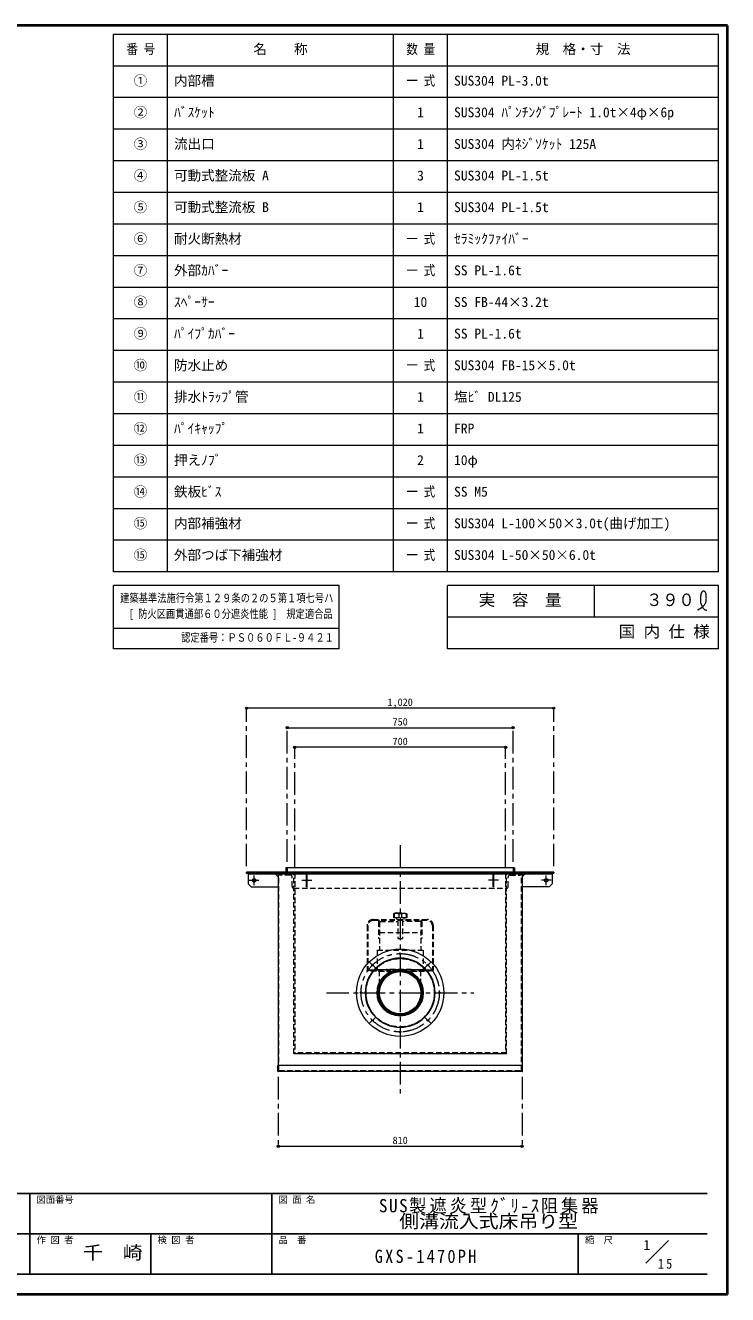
# Model space of a CAD drawing. Units: millimetres at full size, sheet at 1:15; some dimension numbers follow another scale. Extents: x -3171 to 2904, y -2098 to 2117.
# Drawn here: x 572 to 2904, y -2098 to 2117 of the extents above; entities that cross this region are included whole.
import ezdxf
from ezdxf.enums import TextEntityAlignment as Align

# ---------------------------------------------------------------- set-up
doc = ezdxf.new("R2010")
doc.units = ezdxf.units.MM
doc.header["$LTSCALE"] = 15
doc.header["$PDMODE"] = 32
doc.header["$PDSIZE"] = 7.5
doc.linetypes.add('CHAIN1', pattern=[8, 5, -1, 1, -1])
doc.linetypes.add('DASHED1', pattern=[1.8, 1.2, -0.6])
doc.layers.add('0-6_補助線', color=4, linetype='Continuous', lineweight=9)
doc.styles.add('ＭＳ ゴシック', font='')
doc.styles.get('ＭＳ ゴシック').set_extended_font_data('MS Gothic')

msp = doc.modelspace()

# ---------------------------------------------------------------- linework, layer by layer
at = {"layer": '0-6_補助線', "color": 1, "lineweight": 40}
for p, q in [((2904.12, 2117.05), (-3170.88, 2117.05)), ((2904.12, -2097.95), (2904.12, 2117.05)), ((2904.12, -2097.95), (-3170.88, -2097.95))]:
    msp.add_line(p, q, dxfattribs=at)
at = {"layer": '0-6_補助線', "color": 3, "lineweight": 18}
for p, q in [((2874.12, 2087.05), (864.12, 2087.05)), ((864.12, 302.05), (864.12, 2087.05)), ((1044.12, 302.05), (1044.12, 2087.05)), ((1794.12, 302.05), (1794.12, 2087.05)), ((1974.12, 302.05), (1974.12, 2087.05)), ((2874.12, 302.05), (2874.12, 2087.05)), ((2874.12, 1982.05), (864.12, 1982.05)), ((2874.12, 1877.05), (864.12, 1877.05)), ((2874.12, 1772.05), (864.12, 1772.05)), ((2874.12, 1667.05), (864.12, 1667.05)), ((2874.12, 1562.05), (864.12, 1562.05)), ((2874.12, 1457.05), (864.12, 1457.05)), ((2874.12, 1352.05), (864.12, 1352.05)), ((2874.12, 1247.05), (864.12, 1247.05)), ((2874.12, 1142.05), (864.12, 1142.05)), ((2874.12, 1037.05), (864.12, 1037.05)), ((2874.12, 932.05), (864.12, 932.05)), ((2874.12, 827.05), (864.12, 827.05)), ((2874.12, 722.05), (864.12, 722.05)), ((2874.12, 617.05), (864.12, 617.05)), ((2874.12, 512.05), (864.12, 512.05)), ((2874.12, 407.05), (864.12, 407.05)), ((2874.12, 302.05), (864.12, 302.05)), ((1614.12, 257.05), (864.12, 257.05)), ((864.12, 47.05), (864.12, 257.05)), ((1614.12, 47.05), (1614.12, 257.05)), ((1974.12, 47.05), (1974.12, 257.05)), ((2461.62, 152.05), (2461.62, 257.05)), ((2874.12, 152.05), (1974.12, 152.05)), ((1614.12, 114.55), (864.12, 114.55)), ((1614.12, 47.05), (864.12, 47.05)), ((2874.12, 47.05), (1974.12, 47.05))]:
    msp.add_line(p, q, dxfattribs=at)
at = {"layer": '0-6_補助線', "linetype": 'CHAIN1'}
for p, q in [((1306.62, -675.45), (1306.62, -150.45)), ((2326.62, -675.45), (2326.62, -150.45)), ((1441.62, -660.45), (1441.62, -215.45)), ((2191.62, -660.45), (2191.62, -215.45)), ((1466.62, -678.45), (1466.62, -280.45)), ((2166.62, -678.45), (2166.62, -280.45)), ((1816.62, -605.45), (1816.62, -1432.05)), ((1331.62, -738.05), (1331.62, -706.05)), ((2301.62, -738.05), (2301.62, -706.05)), ((1315.62, -722.05), (1347.62, -722.05)), ((1490.02, -722.05), (1523.22, -722.05)), ((2143.22, -722.05), (2110.02, -722.05)), ((2317.62, -722.05), (2285.62, -722.05)), ((1735.3, -1014.14), (1714.09, -992.92)), ((1897.93, -1014.14), (1919.15, -992.92)), ((1571.62, -1095.45), (2061.62, -1095.45)), ((1735.3, -1176.77), (1714.09, -1197.99)), ((1897.93, -1176.77), (1919.15, -1197.99)), ((1411.62, -1374.65), (1411.62, -1605.45)), ((2221.62, -1374.65), (2221.62, -1605.45))]:
    msp.add_line(p, q, dxfattribs=at)
at = {"layer": '0-6_補助線'}
for p, q in [((2326.62, -150.45), (1306.62, -150.45)), ((1441.62, -215.45), (2191.62, -215.45)), ((2166.62, -280.45), (1466.62, -280.45)), ((1311.62, -700.05), (1311.62, -734.05)), ((1411.62, -710.05), (1401.62, -700.05)), ((2221.62, -710.05), (2231.62, -700.05)), ((2321.62, -700.05), (2321.62, -734.05)), ((1311.62, -734.05), (1321.62, -744.05)), ((1321.62, -744.05), (1411.62, -744.05)), ((2311.62, -744.05), (2221.62, -744.05)), ((2321.62, -734.05), (2311.62, -744.05)), ((2169.62, -1298.45), (1463.62, -1298.45)), ((1411.62, -1605.45), (2221.62, -1605.45))]:
    msp.add_line(p, q, dxfattribs=at)
at = {"layer": '0-6_補助線', "color": 5, "lineweight": 25}
for p, q in [((1306.62, -695.45), (1306.62, -698.45)), ((2326.62, -695.45), (1306.62, -695.45)), ((1306.62, -698.45), (2326.62, -698.45)), ((2326.62, -695.45), (2326.62, -698.45))]:
    msp.add_line(p, q, dxfattribs=at)
at = {"layer": '0-6_補助線', "color": 7, "lineweight": 18}
for p, q in [((1411.62, -700.85), (1411.62, -1337.05)), ((1505.02, -744.05), (1505.02, -700.05)), ((2128.22, -744.05), (2128.22, -700.05)), ((2196.62, -680.45), (2196.62, -695.45)), ((2221.62, -700.85), (2221.62, -1337.05)), ((2321.62, -698.45), (2321.62, -700.05)), ((2223.22, -1337.05), (1410.02, -1337.05)), ((1410.02, -1355.45), (1410.02, -1337.05)), ((2223.22, -1355.45), (2223.22, -1337.05)), ((2221.62, -1357.05), (1411.62, -1357.05)), ((2632.28, -1993.72), (2708.05, -1917.95))]:
    msp.add_line(p, q, dxfattribs=at)
at = {"layer": '0-6_補助線', "linetype": 'DASHED1'}
for p, q in [((1413.22, -1353.05), (1413.22, -700.05)), ((1451.62, -704.45), (1419.62, -704.45)), ((1441.62, -680.45), (1441.62, -695.45)), ((1457.62, -742.45), (1457.62, -710.45)), ((1463.62, -1298.45), (1463.62, -699.95)), ((1466.62, -698.45), (1466.62, -1295.45)), ((1508.22, -716.05), (1505.02, -716.05)), ((2125.02, -716.05), (2128.22, -716.05)), ((2166.62, -698.45), (2166.62, -1295.45)), ((2169.62, -1298.45), (2169.62, -699.95)), ((2175.62, -742.45), (2175.62, -710.45)), ((2181.62, -704.45), (2213.62, -704.45)), ((2191.62, -680.45), (2191.62, -695.45)), ((2220.02, -1353.05), (2220.02, -700.05)), ((1463.62, -748.45), (2169.62, -748.45)), ((1508.22, -728.05), (1505.02, -728.05)), ((2125.02, -728.05), (2128.22, -728.05)), ((1794.22, -833.26), (1794.22, -846.45)), ((1797.22, -833.26), (1794.22, -833.26)), ((1802.92, -830.55), (1795.01, -832.28)), ((1797.22, -833.26), (1797.22, -846.45)), ((1803.78, -830.45), (1829.46, -830.45)), ((1811.78, -833.26), (1811.78, -846.45)), ((1821.46, -833.26), (1811.78, -833.26)), ((1821.46, -833.26), (1821.46, -846.45)), ((1830.31, -830.55), (1838.22, -832.28)), ((1836.02, -833.26), (1836.02, -846.45)), ((1706.62, -872.45), (1706.62, -1021.45)), ((1709.62, -872.45), (1709.62, -1021.45)), ((1726.62, -852.45), (1906.62, -852.45)), ((1906.62, -855.45), (1726.62, -855.45)), ((1745.12, -858.45), (1745.12, -915.45)), ((1748.12, -859.95), (1748.12, -954.45)), ((1749.62, -858.45), (1809.12, -858.45)), ((1839.01, -846.45), (1794.22, -846.45)), ((1804.62, -846.45), (1804.62, -852.45)), ((1809.12, -855.45), (1809.12, -915.45)), ((1824.12, -855.45), (1824.12, -915.45)), ((1883.62, -858.45), (1824.12, -858.45)), ((1828.62, -846.45), (1828.62, -852.45)), ((1885.12, -859.95), (1885.12, -954.45)), ((1888.12, -858.45), (1888.12, -915.45)), ((1923.62, -872.45), (1923.62, -1021.45)), ((1926.62, -872.45), (1926.62, -1021.45)), ((1748.12, -915.45), (1745.12, -915.45)), ((1748.12, -895.45), (1885.12, -895.45)), ((1809.12, -915.45), (1824.12, -915.45)), ((1888.12, -915.45), (1885.12, -915.45)), ((1740.62, -954.45), (1892.62, -954.45)), ((1892.62, -954.45), (1892.62, -1019.45)), ((1748.12, -1067.46), (1748.12, -1019.45)), ((1885.12, -1067.46), (1885.12, -1019.45)), ((2169.62, -1295.45), (1463.62, -1295.45)), ((1411.62, -1354.65), (1411.62, -1337.05)), ((2221.62, -1354.65), (2221.62, -1337.05)), ((1412.42, -1355.45), (2220.82, -1355.45)), ((1414.02, -1353.85), (2219.22, -1353.85))]:
    msp.add_line(p, q, dxfattribs=at)
at = {"layer": '0-6_補助線', "color": 6, "lineweight": 25}
for p, q in [((-3103.38, -1762.6), (2836.62, -1762.6)), ((586.62, -1762.6), (586.62, -2030.45)), ((1390.19, -2030.45), (1390.19, -1762.6)), ((2836.62, -1896.53), (-216.95, -1896.53)), ((988.4, -2030.45), (988.4, -1896.53)), ((2408.05, -2030.45), (2408.05, -1896.53)), ((2836.62, -2030.45), (-3103.38, -2030.45))]:
    msp.add_line(p, q, dxfattribs=at)
at = {"layer": '0-6_補助線', "color": 3, "lineweight": 18}
for points in [[(2874.12, 47.05), (2874.12, 257.05), (1974.12, 257.05)], [(2803.94, 175.51), (2805.57, 176.45), (2808.37, 178.08), (2811.15, 179.76), (2813.89, 181.5), (2816.57, 183.33), (2819.18, 185.28), (2820.65, 186.47), (2821.74, 187.4), (2823.55, 189.07), (2825.26, 190.84), (2826.86, 192.7), (2828.31, 194.67), (2829.59, 196.73), (2830.25, 197.98), (2830.72, 199), (2831.43, 200.8), (2832.02, 202.65), (2832.5, 204.54), (2832.88, 206.45), (2833.15, 208.37), (2833.26, 209.49), (2833.35, 210.65), (2833.43, 212.64), (2833.45, 214.63), (2833.42, 216.62), (2833.36, 218.63), (2833.3, 220.65), (2833.26, 221.83), (2833.23, 223.07), (2833.15, 225.21), (2832.98, 227.33), (2832.64, 229.42), (2832.07, 231.44), (2831.2, 233.37), (2830.52, 234.43), (2830.09, 235), (2829.25, 235.93), (2828.31, 236.76), (2827.3, 237.45)], [(2827.3, 237.45), (2826.24, 237.95), (2825.14, 238.23), (2824.49, 238.27), (2823.96, 238.24), (2823.04, 238.04), (2822.15, 237.68), (2821.28, 237.2), (2820.46, 236.61), (2819.7, 235.94), (2819.28, 235.53), (2818.71, 234.88), (2817.85, 233.7), (2817.13, 232.44), (2816.53, 231.13), (2816.04, 229.78), (2815.64, 228.39), (2815.45, 227.58), (2815.23, 226.56), (2814.91, 224.8), (2814.67, 223.02), (2814.47, 221.24), (2814.31, 219.45), (2814.16, 217.66), (2814.08, 216.62), (2813.97, 215.38), (2813.79, 213.23), (2813.65, 211.09), (2813.56, 208.95), (2813.55, 206.81), (2813.67, 204.69), (2813.8, 203.46), (2813.96, 202.4), (2814.32, 200.58), (2814.79, 198.77), (2815.34, 196.99), (2815.97, 195.23), (2816.66, 193.49), (2817.09, 192.5), (2817.41, 191.78)], [(2817.41, 191.78), (2817.98, 190.56), (2818.57, 189.35), (2819.2, 188.16), (2819.84, 186.97), (2820.52, 185.78), (2820.93, 185.1), (2821.42, 184.3), (2822.3, 182.95), (2823.23, 181.64), (2824.24, 180.4), (2825.33, 179.25), (2826.5, 178.23), (2827.23, 177.7), (2827.85, 177.3), (2828.98, 176.7), (2830.16, 176.17), (2831.38, 175.71), (2832.63, 175.29), (2833.89, 174.91), (2834.63, 174.69)]]:
    msp.add_lwpolyline(points, dxfattribs=at)
at = {"layer": '0-6_補助線', "color": 7, "lineweight": 18}
for points in [[(1311.62, -698.45), (1311.62, -700.05), (2321.62, -700.05)], [(2196.62, -680.45), (1436.62, -680.45), (1436.62, -695.45)], [(1505.02, -744.05), (1508.22, -744.05), (1508.22, -700.05)], [(2128.22, -744.05), (2125.02, -744.05), (2125.02, -700.05)]]:
    msp.add_lwpolyline(points, dxfattribs=at)
at = {"layer": '0-6_補助線', "linetype": 'DASHED1'}
for points in [[(1836.02, -833.26), (1839.01, -833.26), (1839.01, -846.45)], [(1740.62, -954.45), (1740.62, -1019.45), (1892.62, -1019.45)]]:
    msp.add_lwpolyline(points, dxfattribs=at)
at = {"layer": '0-6_補助線'}
for centre in [(1331.62, -722.05), (2301.62, -722.05)]:
    msp.add_circle(centre, 6, dxfattribs=at)
at = {"layer": '0-6_補助線', "color": 7, "lineweight": 18}
for centre, radius in [((1816.62, -1095.45), 145), ((1816.62, -965.45), 2.5), ((1724.69, -1003.53), 2.5), ((1908.54, -1003.53), 2.5), ((1686.62, -1095.45), 2.5), ((1946.62, -1095.45), 2.5), ((1724.69, -1187.38), 2.5), ((1908.54, -1187.38), 2.5), ((1816.62, -1225.45), 2.5)]:
    msp.add_circle(centre, radius, dxfattribs=at)
at = {"layer": '0-6_補助線', "linetype": 'CHAIN1'}
msp.add_circle((1816.62, -1095.45), 130, dxfattribs=at)
at = {"layer": '0-6_補助線', "color": 5, "lineweight": 25}
for radius in [115, 76.5, 74, 70.1]:
    msp.add_circle((1816.62, -1095.45), radius, dxfattribs=at)
at = {"layer": '0-6_補助線', "color": 7, "linetype": 'DASHED1', "lineweight": 18}
msp.add_circle((1816.62, -1095.45), 113.4, dxfattribs=at)
at = {"layer": '0-6_補助線', "linetype": 'DASHED1'}
for radius in [76, 70.5]:
    msp.add_circle((1816.62, -1095.45), radius, dxfattribs=at)
at = {"layer": '0-6_補助線', "color": 7, "lineweight": 18}
for centre, radius, start, end in [((1410.82, -700.85), 0.8, 0, 90), ((2222.42, -700.85), 0.8, 90, 180), ((1411.62, -1355.45), 1.6, 180, 270), ((2221.62, -1355.45), 1.6, 270, 0)]:
    msp.add_arc(centre, radius, start, end, dxfattribs=at)
at = {"layer": '0-6_補助線', "linetype": 'DASHED1'}
for centre, radius, start, end in [((1411.62, -700.05), 1.6, 0, 90), ((1419.62, -698.45), 6, 180, 270), ((1451.62, -710.45), 6, 0, 90), ((1462.12, -699.95), 1.5, 0, 90), ((1463.62, -698.45), 3, 0, 90), ((2169.62, -698.45), 3, 90, 180), ((2171.12, -699.95), 1.5, 90, 180), ((2181.62, -710.45), 6, 90, 180), ((2213.62, -698.45), 6, 270, 0), ((2221.62, -700.05), 1.6, 90, 180), ((1463.62, -742.45), 6, 180, 270), ((2169.62, -742.45), 6, 270, 0), ((1795.22, -833.26), 1, 102.36697, 180), ((1804.5, -865.81), 33.35, 77.38992, 102.61008), ((1803.78, -834.45), 4, 90, 102.36697), ((1828.74, -865.81), 33.35, 77.38992, 102.61008), ((1829.46, -834.45), 4, 77.63303, 90), ((1838.01, -833.26), 1, 0, 77.63303), ((1726.62, -872.45), 20, 90, 180), ((1726.62, -872.45), 17, 90, 180), ((1748.12, -858.45), 3, 90, 180), ((1749.62, -859.95), 1.5, 90, 180), ((1883.62, -859.95), 1.5, 0, 90), ((1885.12, -858.45), 3, 0, 90), ((1906.62, -872.45), 20, 0, 90), ((1906.62, -872.45), 17, 0, 90), ((1413.22, -1353.85), 1.6, 180, 270), ((1412.42, -1354.65), 0.8, 180, 270), ((1414.02, -1353.05), 0.8, 180, 270), ((2219.22, -1353.05), 0.8, 270, 0), ((2220.02, -1353.85), 1.6, 270, 0), ((2220.82, -1354.65), 0.8, 270, 0)]:
    msp.add_arc(centre, radius, start, end, dxfattribs=at)
for major_axis, ratio in [((110, 0), 0.0375), ((107, 0), 0.035)]:
    msp.add_ellipse((1816.62, -1021.45), major_axis=major_axis, ratio=ratio, dxfattribs=at)
at = {"layer": '0-6_補助線', "color": 1}
for p in [(1306.62, -150.45), (2326.62, -150.45), (1441.62, -215.45), (2191.62, -215.45), (1466.62, -280.45), (2166.62, -280.45), (1411.62, -1605.45), (2221.62, -1605.45)]:
    msp.add_point(p, dxfattribs=at)

# ---------------------------------------------------------------- texts
at = {"layer": '0-6_補助線', "color": 7, "style": 'ＭＳ ゴシック'}
for s, height, width, p in [('番 号', 32.99, 0.85, (907.24, 2012.05)), ('数 量', 32.99, 0.85, (1837.24, 2012.05)), ('一 式', 32.99, 0.85, (1837.24, 1907.05)), ('一 式', 32.99, 0.85, (1837.24, 1382.05)), ('一 式', 32.99, 0.85, (1837.24, 1277.05)), ('一 式', 32.99, 0.85, (1837.24, 962.05)), ('一 式', 32.99, 0.85, (1837.24, 542.05)), ('一 式', 32.99, 0.85, (1837.24, 437.05)), ('一 式', 32.99, 0.85, (1837.24, 332.05)), ('建築基準法施行令第１２９条の２の５第１項七号ハ', 27.49, 0.8, (886.62, 193.3)), ('実\u3000容\u3000量', 38.49, 1.05, (2077.24, 178.3)), ('３９０', 41.24, 0.95, (2634.12, 176.42)), ('[ 防火区画貫通部６０分遮炎性能 ]\u3000規定適合品', 27.49, 0.8, (916.62, 140.8)), ('国 内 仕 様', 38.49, 1.05, (2542.24, 73.3)), ('認定番号：ＰＳ０６０ＦＬ-９４２１', 27.49, 0.8, (1089.12, 62.05)), ('側溝流入式床吊り型', 43.99, 1.1, (1813.4, -1889.56)), ('千\u3000崎', 43.99, 1.1, (763.4, -1993.49))]:
    msp.add_text(s, height=height, dxfattribs=dict(at, width=width)).set_placement(p, align=Align.BOTTOM_LEFT)
for s, height, p in [('名\u3000\u3000称', 32.99, (1329.12, 2012.05)), ('規\u3000格・寸\u3000法', 32.99, (2266.62, 2012.05)), ('①', 32.99, (931.62, 1907.05)), ('内部槽', 32.99, (1065.55, 1907.05)), ('SUS304 PL-3.0t', 32.99, (1995.55, 1907.05)), ('②', 32.99, (931.62, 1802.05)), ('ﾊﾞｽｹｯﾄ', 32.99, (1065.55, 1802.05)), ('1', 32.99, (1872.87, 1802.05)), ('SUS304 ﾊﾟﾝﾁﾝｸﾞﾌﾟﾚｰﾄ 1.0t×4φ×6p', 32.99, (1995.55, 1802.05)), ('③', 32.99, (931.62, 1697.05)), ('流出口', 32.99, (1065.55, 1697.05)), ('1', 32.99, (1872.87, 1697.05)), ('SUS304 内ﾈｼﾞｿｹｯﾄ 125A', 32.99, (1995.55, 1697.05)), ('④', 32.99, (931.62, 1592.05)), ('可動式整流板 A', 32.99, (1065.55, 1592.05)), ('3', 32.99, (1872.87, 1592.05)), ('SUS304 PL-1.5t', 32.99, (1995.55, 1592.05)), ('⑤', 32.99, (931.62, 1487.05)), ('可動式整流板 B', 32.99, (1065.55, 1487.05)), ('1', 32.99, (1872.87, 1487.05)), ('SUS304 PL-1.5t', 32.99, (1995.55, 1487.05)), ('⑥', 32.99, (931.62, 1382.05)), ('耐火断熱材', 32.99, (1065.55, 1382.05)), ('ｾﾗﾐｯｸﾌｧｲﾊﾞｰ', 32.99, (1995.55, 1382.05)), ('⑦', 32.99, (931.62, 1277.05)), ('外部ｶﾊﾞｰ', 32.99, (1065.55, 1277.05)), ('SS PL-1.6t', 32.99, (1995.55, 1277.05)), ('⑧', 32.99, (931.62, 1172.05)), ('ｽﾍﾟｰｻｰ', 32.99, (1065.55, 1172.05)), ('10', 32.99, (1861.62, 1172.05)), ('SS FB-44×3.2t', 32.99, (1995.55, 1172.05)), ('⑨', 32.99, (931.62, 1067.05)), ('ﾊﾟｲﾌﾟｶﾊﾞｰ', 32.99, (1065.55, 1067.05)), ('1', 32.99, (1872.87, 1067.05)), ('SS PL-1.6t', 32.99, (1995.55, 1067.05)), ('⑩', 32.99, (931.62, 962.05)), ('防水止め', 32.99, (1065.55, 962.05)), ('SUS304 FB-15×5.0t', 32.99, (1995.55, 962.05)), ('⑪', 32.99, (931.62, 857.05)), ('排水ﾄﾗｯﾌﾟ管', 32.99, (1065.55, 857.05)), ('1', 32.99, (1872.87, 857.05)), ('塩ﾋﾞ DL125', 32.99, (1995.55, 857.05)), ('⑫', 32.99, (931.62, 752.05)), ('ﾊﾟｲｷｬｯﾌﾟ', 32.99, (1065.55, 752.05)), ('1', 32.99, (1872.87, 752.05)), ('FRP', 32.99, (1995.55, 752.05)), ('⑬', 32.99, (931.62, 647.05)), ('押えﾉﾌﾞ', 32.99, (1065.55, 647.05)), ('2', 32.99, (1872.87, 647.05)), ('10φ', 32.99, (1995.55, 647.05)), ('鉄板ﾋﾞｽ', 32.99, (1065.55, 542.05)), ('⑭', 32.99, (931.62, 542.05)), ('SS M5', 32.99, (1995.55, 542.05)), ('⑮', 32.99, (931.62, 437.05)), ('内部補強材', 32.99, (1065.55, 437.05)), ('SUS304 L-100×50×3.0t(曲げ加工)', 32.99, (1995.55, 437.05)), ('⑮', 32.99, (931.62, 332.05)), ('外部つば下補強材', 32.99, (1065.55, 332.05)), ('SUS304 L-50×50×6.0t', 32.99, (1995.55, 332.05)), ('1,020', 24.74, (1774.43, -150.45)), ('750', 24.74, (1791.3, -215.45)), ('700', 24.74, (1791.3, -280.45)), ('810', 24.74, (1791.3, -1605.45)), ('図面番号', 21.99, (609.12, -1800.1)), ('図 面 名', 21.99, (1412.69, -1800.1)), ('作 図 者', 21.99, (609.12, -1934.03)), ('検 図 者', 21.99, (1010.9, -1934.03)), ('品\u3000番', 21.99, (1412.69, -1934.03)), ('縮\u3000尺', 21.99, (2430.55, -1934.03)), ('1', 32.99, (2624.66, -1959.24))]:
    msp.add_text(s, height=height, dxfattribs=at).set_placement(p, align=Align.BOTTOM_LEFT)
at = {"layer": '0-6_補助線', "color": 7, "attachment_point": 7, "style": 'ＭＳ ゴシック'}
for s, insert, char_height in [('\\T1.18;\\W0.95;SUS製遮炎型ｸﾞﾘ-ｽ阻集器', (1745.9, -1829.56), 43.99), ('\\T1.28;\\W0.9;GXS-1470PH', (1732.24, -1993.49), 43.99), ('\\T1.36;\\W0.9;15', (2672.62, -2012.31), 32.99)]:
    msp.add_mtext(s, dxfattribs=dict(at, insert=insert, char_height=char_height))

doc.saveas('drawing.dxf')
